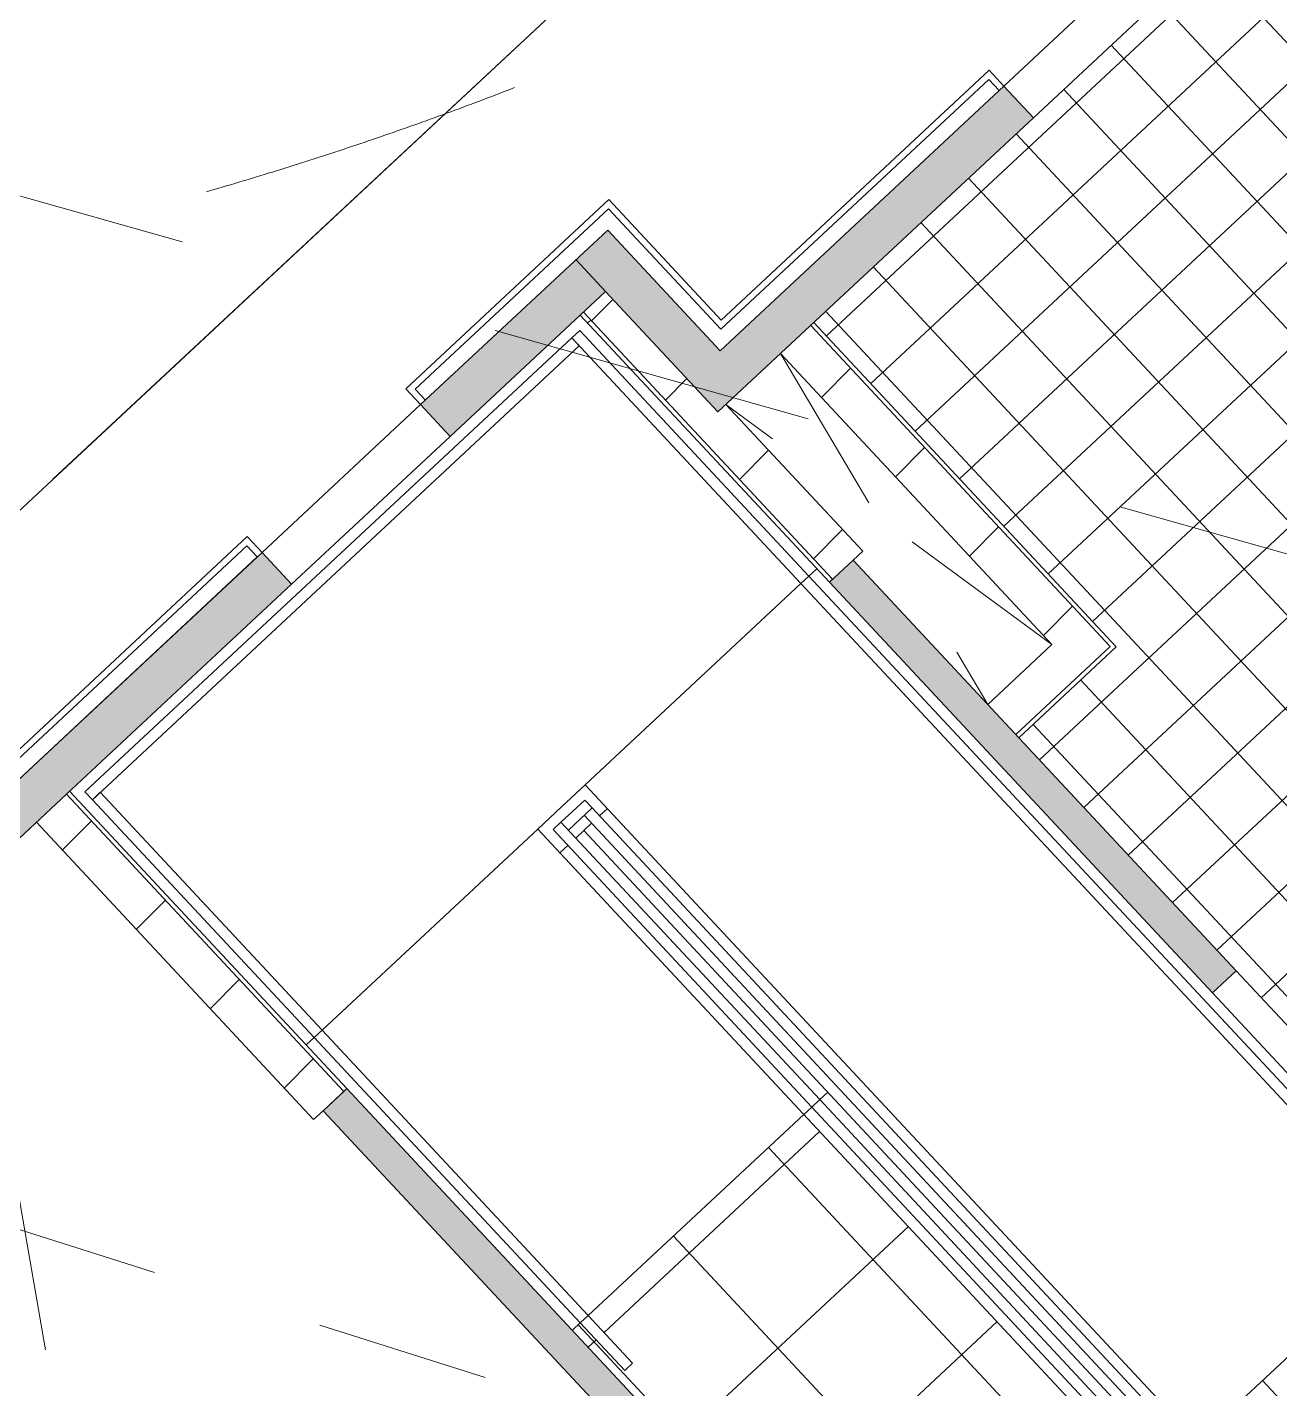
# Model space of a CAD drawing. Header units: millimetres. Extents: x -71377 to 516042, y -145869 to 441446.
# Drawn here: x 148696 to 154473, y 99902 to 106182 of the extents above; entities that cross this region are included whole.
import ezdxf

# ---------------------------------------------------------------- set-up
doc = ezdxf.new("R2010")
doc.units = ezdxf.units.MM
doc.header["$LTSCALE"] = 1000
doc.linetypes.add('_점선_M_', pattern=[3, 1.5, -1.5])
doc.linetypes.add('_점선_S_', pattern=[1.6, 0.8, -0.8])
for name, color, linetype, lineweight in [('09_HID', 9, '_점선_M_', 5), ('A-ele-8', 8, 'Continuous', 5), ('A-fnsh', 5, 'Continuous', 5), ('A-fnsh-4', 4, 'Continuous', 5), ('A-hat', 251, 'Continuous', 5), ('A-insu', 251, 'Continuous', 5), ('A-rail', 6, 'Continuous', 5), ('A_bwall', 3, 'Continuous', 5), ('A_cwall', 2, 'Continuous', 5), ('A_fnsh', 5, 'Continuous', 5), ('A_fnsh-4', 4, 'Continuous', 5), ('AA_dash_M_', 7, '_점선_M_', 5), ('AA_오픈', 8, '_점선_S_', 5), ('조경라인_dwg', 8, 'Continuous', 5)]:
    doc.layers.add(name, color=color, linetype=linetype, lineweight=lineweight)
pattern_1 = [(45, (165969.5, 243949.9), (-353.5534, 353.5534), [])]

# ---------------------------------------------------------------- blocks, each defined once
blk = doc.blocks.new('난간 - 난간-5721575-지반층 배치도')
at = {"layer": 'A-rail'}
for p, q in [((193998.8, 48662.3), (194048.8, 48662.3)), ((193998.8, 48362.3), (193998.8, 48662.3)), ((194048.8, 48662.3), (194048.8, 48362.3)), ((194148.8, 48437.3), (194198.8, 48437.3)), ((194148.8, 46022.3), (194148.8, 48437.3)), ((194198.8, 48437.3), (194198.8, 46022.3)), ((193998.8, 48362.3), (194048.8, 48362.3)), ((193998.8, 44322.3), (193998.8, 48362.3)), ((194048.8, 48362.3), (193998.8, 48362.3)), ((194048.8, 48362.3), (194048.8, 44322.3)), ((194198.8, 46022.3), (194148.8, 46022.3)), ((194148.8, 46022.3), (194198.8, 46022.3)), ((194148.8, 44272.3), (194148.8, 46022.3)), ((194198.8, 46022.3), (194198.8, 44272.3)), ((193998.8, 44272.3), (193998.8, 44322.3)), ((193998.8, 44322.3), (194148.8, 44322.3)), ((194148.8, 44272.3), (193998.8, 44272.3)), ((194198.8, 44272.3), (194148.8, 44272.3))]:
    blk.add_line(p, q, dxfattribs=at)
blk = doc.blocks.new('난간 - 난간-7879177-지반층 배치도')
at = {"layer": 'A-rail'}
for p, q in [((192538.8, 44222.3), (192538.8, 48362.3)), ((192588.8, 48362.3), (192588.8, 44222.3)), ((195608.8, 46322.3), (195658.8, 46322.3)), ((195608.8, 46022.3), (195608.8, 46322.3)), ((195658.8, 46322.3), (195658.8, 46022.3)), ((195658.8, 46022.3), (195608.8, 46022.3)), ((195608.8, 46022.3), (195658.8, 46022.3)), ((195608.8, 44222.3), (195608.8, 46022.3)), ((195658.8, 46022.3), (195658.8, 44222.3)), ((192538.8, 42672.3), (192538.8, 44222.3)), ((192588.8, 44222.3), (192538.8, 44222.3)), ((192588.8, 44222.3), (192588.8, 42672.3)), ((195608.8, 44222.3), (195658.8, 44222.3)), ((195608.8, 42722.3), (195608.8, 44222.3)), ((195658.8, 44222.3), (195658.8, 42722.3)), ((192588.8, 42672.3), (192588.8, 42722.3)), ((192588.8, 42722.3), (195658.8, 42722.3)), ((195658.8, 42722.3), (195608.8, 42722.3)), ((195658.8, 42722.3), (195658.8, 42672.3)), ((192588.8, 42672.3), (192538.8, 42672.3)), ((195658.8, 42672.3), (192588.8, 42672.3))]:
    blk.add_line(p, q, dxfattribs=at)
blk = doc.blocks.new('조경라인_dwg-6847807-지반층 배치도')
at = {"layer": '09_HID'}
blk.add_arc((145028.6, 121064.5), 16273.8, 264.90461, 301.43104, dxfattribs=at)

msp = doc.modelspace()

# ---------------------------------------------------------------- hatches: boundary and pattern name
at = {"layer": 'A-hat'}
h = msp.add_hatch(dxfattribs=at)
h.set_pattern_fill('FP_24', color=256, scale=1000, style=0, pattern_type=2)
h.set_pattern_definition([(133, (154643.15, 101123.46), (-219.406, -204.6), []), (223, (154643.15, 101123.46), (204.6, -219.406), [])])
h.paths.add_polyline_path([(157320.1, 98560.7), (158705.2, 99846.6), (158838.8, 99703.4), (160074.8, 100856), (154492.6, 106842.1), (152324.1, 104820), (153718.8, 103324.3), (153269.1, 102904.9), (155601.5, 100403.7), (156047.6, 100819.7), (156743.3, 100073.7), (156297.1, 99657.7), (157284.8, 98598.5)])
for points in [[(151881.7, 104407.4), (153337.1, 105764.5), (153200.7, 105910.8), (151745.3, 104553.6), (151849.9, 104441.5)], [(151745.3, 104553.6), (151891.6, 104690), (151373.2, 105245.9), (151227, 105109.5), (151633.3, 104673.7)], [(150646.6, 104294.8), (151363.4, 104963.2), (151227, 105109.5), (150510.2, 104441.1)], [(148653.7, 102436.4), (149915.3, 103612.8), (149778.9, 103759.1), (148517.3, 102582.7), (148584.4, 102510.7)], [(154161.9, 101727.5), (154271.6, 101829.8), (152505.2, 103724), (152395.5, 103621.7), (154066.5, 101829.8)], [(151519.9, 99619.3), (151629.6, 99721.6), (150170.1, 101286.7), (150060.4, 101184.4), (151506.3, 99634)]]:
    msp.add_hatch(color=256, dxfattribs=at).paths.add_polyline_path(points)
h = msp.add_hatch(dxfattribs=at)
h.set_pattern_fill('FP_12', color=256, scale=1000, style=0, pattern_type=2)
h.set_pattern_definition(pattern_1)
h.paths.add_polyline_path([(152410.1, 103635.4), (152549.1, 103765), (151918.2, 104441.5), (151881.7, 104407.4), (151363.4, 104963.2), (151261, 104867.7), (152287.5, 103766.8)])
h = msp.add_hatch(dxfattribs=at)
h.set_pattern_fill('FP_12', color=256, scale=1000, style=0, pattern_type=2)
h.set_pattern_definition(pattern_1)
h.paths.add_polyline_path([(153422, 103334.7), (153561, 103464.3), (152309.5, 104806.3), (152173.4, 104673.7), (152287.5, 104551.3)])
h = msp.add_hatch(dxfattribs=at)
h.set_pattern_fill('FP_12', color=256, scale=1000, style=0, pattern_type=2)
h.set_pattern_definition(pattern_1)
h.paths.add_polyline_path([(150016.5, 101143.5), (150155.5, 101273.1), (148876.8, 102644.4), (148741.7, 102510.7), (149449.1, 101752.1)])
h = msp.add_hatch(dxfattribs=at)
h.set_pattern_fill('FP_23', color=256, scale=1000, style=0, pattern_type=2)
h.set_pattern_definition([(223, (151191.17, 96726.24), (409.2, -438.81), []), (313, (151191.17, 96726.24), (438.81, 409.2), [])])
h.paths.add_polyline_path([(150503.9, 92204.5), (154453.2, 95887.2), (152250.4, 98249.5), (152396.6, 98385.9), (152601.2, 98166.5), (153925, 99400.9), (152278, 101167.1), (151283.3, 100239.6), (151487.9, 100020.2), (151451.3, 99986.1), (151246.7, 100205.5), (151210.2, 100171.4), (151629.6, 99721.6), (149329.5, 97576.8), (151436.9, 95316.9), (149385.4, 93403.9), (150494, 92215)])
h.paths.add_polyline_path([(151054.4, 96013), (150444.2, 96674.6), (150660, 96875.8), (151273.8, 96217.6), (151063.5, 96021.5)])
h.paths.add_polyline_path([(150224.8, 96975.9), (149815.6, 97414.7), (150035, 97619.3), (150444.2, 97180.5), (150327.5, 97071.7)])
h.paths.add_polyline_path([(152546.6, 98525.7), (152346.1, 98749), (153439, 99768.1), (153643.6, 99548.7), (152561.4, 98539.5)])
h = msp.add_hatch(dxfattribs=at)
h.set_pattern_fill('FP_25', color=256, scale=1000, style=0, pattern_type=2)
h.set_pattern_definition([(133, (154592.1, 101486.1), (-438.81, -409.2), []), (223, (154592.1, 101486.1), (409.2, -438.81), [])])
h.paths.add_polyline_path([(154599.5, 96023.6), (154892, 96296.4), (155028.4, 96150.2), (157017.7, 98005.2), (156881.3, 98151.5), (157320.1, 98560.7), (156297.1, 99657.7), (156187.4, 99555.4), (155161, 100656.1), (155124.4, 100622), (155329, 100402.6), (155292.5, 100368.5), (155087.9, 100587.9), (154056.7, 99626.3), (154261.3, 99406.9), (154224.7, 99372.8), (154020.1, 99592.2), (153983.5, 99558.1), (154389.3, 99122.9), (154352.8, 99088.8), (154557.4, 98869.4), (154520.8, 98835.3), (154316.2, 99054.7), (152955.9, 97786.2), (154549.7, 96077)])
h.paths.add_polyline_path([(153515, 97487.2), (153314.6, 97710.5), (154407.4, 98729.6), (154612, 98510.2), (153533.7, 97504.7)])

# ---------------------------------------------------------------- linework, layer by layer
at = {"layer": 'A-ele-8'}
for p, q in [((151295.1, 104831.1), (151280.4, 104817.5)), ((149778.9, 103759.1), (150510.2, 104441.1)), ((150646.6, 104294.8), (149915.3, 103612.8)), ((151160.1, 102585.9), (151269.8, 102688.2)), ((151269.8, 102688.2), (154093.2, 99660.4)), ((151050.4, 102483.6), (151160.1, 102585.9)), ((151335.5, 102544.4), (151372.1, 102578.5)), ((151262.4, 102476.2), (151298.9, 102510.3)), ((154279.6, 99020.6), (151050.4, 102483.6)), ((151225.8, 102442.1), (151262.4, 102476.2)), ((151262.4, 102476.2), (154389.3, 99122.9)), ((151152.7, 102373.9), (151189.2, 102408)), ((154271.6, 101829.8), (154899, 101157)), ((154789.3, 101054.7), (154161.9, 101727.5)), ((152351.1, 101235.3), (152387.7, 101269.4)), ((152278, 101167.1), (152314.5, 101201.2))]:
    msp.add_line(p, q, dxfattribs=at)
at = {"layer": 'A-fnsh'}
for p, q in [((154884.5, 109757.6), (145384.2, 100898.4)), ((148814.3, 104097), (154884.5, 109757.6)), ((153880.8, 106545.1), (153200.7, 105910.8)), ((153337.1, 105764.5), (154017.2, 106398.8)), ((151246.3, 104854.1), (152395.5, 103621.7)), ((152301, 103649.8), (152337.5, 103683.9)), ((151269.8, 102688.2), (152264.4, 103615.7)), ((153718.8, 103324.3), (153269.1, 102904.9)), ((151050.4, 102483.6), (150055.7, 101556.1)), ((150019.2, 101522), (149982.6, 101487.9)), ((152278, 101167.1), (151283.3, 100239.6)), ((155087.9, 100587.9), (154093.2, 99660.4)), ((151246.7, 100205.5), (151210.2, 100171.4))]:
    msp.add_line(p, q, dxfattribs=at)
at = {"layer": 'A-fnsh-4'}
msp.add_line((151227, 105109.5), (151363.4, 104963.2), dxfattribs=at)
at = {"layer": 'A-insu'}
msp.add_line((148517.3, 102582.7), (149756.9, 103738.6), dxfattribs=at)
at = {"layer": 'A_bwall'}
for p, q in [((151261, 104867.7), (152410.1, 103635.4)), ((153690.6, 103325.3), (152309.5, 104806.3)), ((152170.6, 104676.7), (153422, 103334.7)), ((152549.1, 103765), (151918.2, 104441.5)), ((152505.2, 103724), (152549.1, 103765)), ((153422, 103334.7), (153125.8, 103058.5)), ((153255.4, 102919.5), (153690.6, 103325.3)), ((150155.5, 101273.1), (148876.8, 102644.4)), ((148737.8, 102514.8), (150016.5, 101143.5)), ((150016.5, 101143.5), (150060.4, 101184.4))]:
    msp.add_line(p, q, dxfattribs=at)
at = {"layer": 'A_cwall'}
for p, q in [((153200.7, 105910.8), (151891.6, 104690)), ((153337.1, 105764.5), (153200.7, 105910.8)), ((151881.7, 104407.4), (153337.1, 105764.5)), ((151373.2, 105245.9), (150510.2, 104441.1)), ((151891.6, 104690), (151373.2, 105245.9)), ((151363.4, 104963.2), (150646.6, 104294.8)), ((151881.7, 104407.4), (151363.4, 104963.2)), ((150510.2, 104441.1), (150646.6, 104294.8)), ((149778.9, 103759.1), (148517.3, 102582.7)), ((149915.3, 103612.8), (149778.9, 103759.1)), ((152395.5, 103621.7), (152505.2, 103724)), ((154271.6, 101829.8), (152505.2, 103724)), ((148876.8, 102644.4), (149915.3, 103612.8)), ((152395.5, 103621.7), (154161.9, 101727.5)), ((148876.8, 102644.4), (148507.4, 102300)), ((154161.9, 101727.5), (154271.6, 101829.8)), ((150170.1, 101286.7), (150060.4, 101184.4)), ((150060.4, 101184.4), (150155.5, 101273.1)), ((151629.6, 99721.6), (150170.1, 101286.7)), ((150060.4, 101184.4), (151519.9, 99619.3))]:
    msp.add_line(p, q, dxfattribs=at)
at = {"layer": 'A_fnsh'}
for p, q in [((151246.3, 104854.1), (152395.5, 103621.7)), ((153718.8, 103324.3), (152324.1, 104820)), ((152395.5, 103621.7), (152410.1, 103635.4)), ((148891.4, 102658), (148876.8, 102644.4)), ((150170.1, 101286.7), (148891.4, 102658)), ((150155.5, 101273.1), (150170.1, 101286.7))]:
    msp.add_line(p, q, dxfattribs=at)
at = {"layer": 'A_fnsh-4'}
for p, q in [((153132.5, 105983.9), (151896.5, 104831.4)), ((153200.7, 105910.8), (153132.5, 105983.9)), ((153131, 105941.5), (151895, 104789)), ((153178.7, 105890.3), (153131, 105941.5)), ((151378.2, 105387.2), (150442, 104514.2)), ((151896.5, 104831.4), (151378.2, 105387.2)), ((151376.7, 105344.8), (150484.4, 104512.8)), ((151895, 104789), (151376.7, 105344.8)), ((150442, 104514.2), (150510.2, 104441.1)), ((150484.4, 104512.8), (150532.2, 104461.6)), ((149710.7, 103832.2), (148522.2, 102724)), ((149778.9, 103759.1), (149710.7, 103832.2)), ((149709.2, 103789.8), (148520.8, 102681.6)), ((149756.9, 103738.6), (149709.2, 103789.8))]:
    msp.add_line(p, q, dxfattribs=at)
at = {"layer": 'AA_dash_M_'}
msp.add_line((98889.1, 119466.8), (269876.4, 71153.6), dxfattribs=at)
at = {"layer": 'AA_오픈'}
for p, q in [((152170.6, 104676.7), (153125.8, 103058.5)), ((153422, 103334.7), (151918.2, 104441.5)), ((148371, 102446.3), (149186.3, 97730.3)), ((146996.1, 101164.1), (151376.7, 99772.9))]:
    msp.add_line(p, q, dxfattribs=at)

# ---------------------------------------------------------------- block references
at = {"layer": 'A-rail', "rotation": 223.0000012484763}
for name in ['난간 - 난간-7879177-지반층 배치도', '난간 - 난간-5721575-지반층 배치도']:
    msp.add_blockref(name, (262955.4, 267303.1), dxfattribs=at)
at = {"layer": '조경라인_dwg', "rotation": 8.537736462515947e-07}
msp.add_blockref('조경라인_dwg-6847807-지반층 배치도', (0, 0), dxfattribs=at)

doc.saveas('drawing.dxf')
